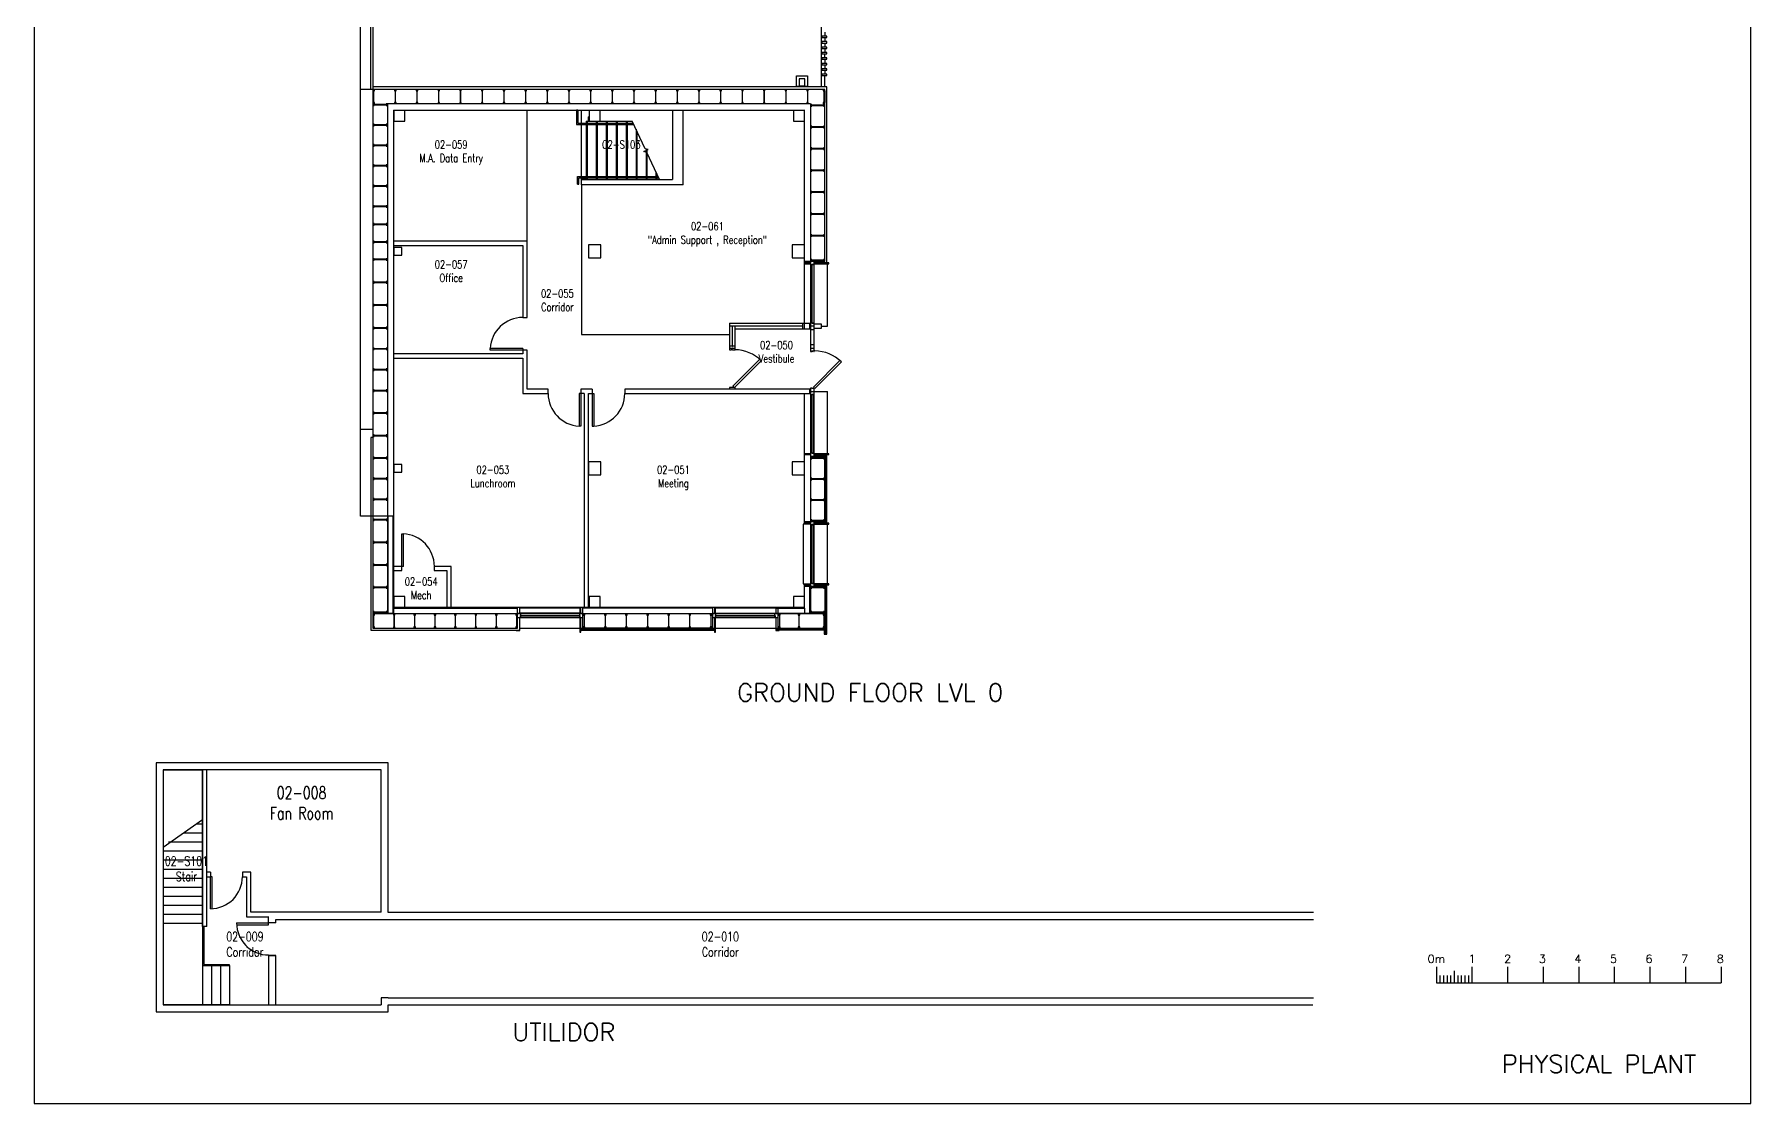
# Model space of a CAD drawing. Extents: x 11182 to 734459, y -1391328 to 152085.
# Drawn here: x 173328 to 221568, y 77534 to 107583 of the extents above; entities that cross this region are included whole.
import ezdxf
from ezdxf.enums import TextEntityAlignment as Align

# ---------------------------------------------------------------- set-up
doc = ezdxf.new("R2010")
doc.units = 0
doc.header["$LTSCALE"] = 500
doc.header["$MEASUREMENT"] = 0
doc.layers.get('0').update_dxf_attribs({"linetype": 'CONTINUOUS'})
doc.layers.add('0_Defpoints', color=106, linetype='CONTINUOUS', plot=False)
for name, color, linetype in [('0_room_data', 7, 'CONTINUOUS'), ('0_text', 7, 'CONTINUOUS'), ('1_Wall_Exist', 251, 'CONTINUOUS'), ('3_Text', 7, 'CONTINUOUS')]:
    doc.layers.add(name, color=color, linetype=linetype)
doc.styles.add('1_200', font='simplex.shx', dxfattribs={"width": 0.75, "height": 460})
doc.styles.get("Standard").update_dxf_attribs({"font": 'ROMANS', "height": 200})

# ---------------------------------------------------------------- blocks, each defined once
blk = doc.blocks.new('room_data')
at = {"layer": '3_Text', "style": '1_200', "width": 0.75}
for tag, p in [('ROOMNUM', (0, 0)), ('ROOMUSE', (0, -575))]:
    blk.add_attdef(tag, text='', height=345, dxfattribs=at).set_placement(p, align=Align.MIDDLE_CENTER)

msp = doc.modelspace()

# ---------------------------------------------------------------- linework, layer by layer
for p, q in [((212735, 81378), (212735, 80933)), ((212835, 81132), (212835, 80933)), ((212935, 81132), (212935, 80933)), ((213035, 81132), (213035, 80933)), ((213135, 81132), (213135, 80933)), ((213235, 81265), (213235, 80933)), ((213335, 81132), (213335, 80933)), ((213435, 81132), (213435, 80933)), ((213535, 81132), (213535, 80933)), ((213635, 81132), (213635, 80933)), ((213735, 81378), (213735, 80933)), ((214735, 81378), (214735, 80933)), ((215735, 81378), (215735, 80933)), ((216735, 81378), (216735, 80933)), ((217735, 81378), (217735, 80933)), ((218735, 81378), (218735, 80933)), ((219735, 81378), (219735, 80933)), ((220735, 81378), (220735, 80933)), ((212735, 80933), (220735, 80933))]:
    msp.add_line(p, q)
at = {"layer": '0_Defpoints'}
msp.add_lwpolyline([(173328, 77534), (221568, 77534), (221568, 152085), (173328, 152085)], close=True, dxfattribs=at)
at = {"layer": '1_Wall_Exist'}
for p, q in [((182487, 108701), (182487, 106034)), ((182782, 106034), (182782, 108701)), ((182846, 108701), (182846, 90896)), ((195454, 106111), (195454, 108454)), ((195546, 107644), (195546, 107530)), ((195603, 107530), (195463, 107530)), ((195463, 107530), (195463, 107492)), ((195463, 107492), (195603, 107492)), ((195603, 107377), (195463, 107377)), ((195463, 107377), (195463, 107339)), ((195463, 107339), (195603, 107339)), ((195603, 107225), (195463, 107225)), ((195463, 107225), (195463, 107187)), ((195463, 107187), (195603, 107187)), ((195546, 107492), (195546, 107377)), ((195546, 107339), (195546, 107225)), ((195546, 107187), (195546, 107073)), ((195603, 107492), (195603, 107530)), ((195603, 107339), (195603, 107377)), ((195603, 107187), (195603, 107225)), ((195603, 107073), (195463, 107073)), ((195463, 107073), (195463, 107034)), ((195463, 107034), (195603, 107034)), ((195603, 106920), (195463, 106920)), ((195463, 106920), (195463, 106882)), ((195463, 106882), (195603, 106882)), ((195603, 106768), (195463, 106768)), ((195463, 106768), (195463, 106730)), ((195463, 106730), (195603, 106730)), ((195603, 106615), (195463, 106615)), ((195463, 106615), (195463, 106577)), ((195546, 106920), (195546, 107034)), ((195546, 106882), (195546, 106768)), ((195546, 106730), (195546, 106615)), ((195603, 107034), (195603, 107073)), ((195603, 106882), (195603, 106920)), ((195603, 106730), (195603, 106768)), ((195603, 106577), (195603, 106615)), ((194753, 106419), (195058, 106419)), ((194753, 106114), (194753, 106419)), ((194982, 106330), (194829, 106330)), ((194829, 106330), (194829, 106139)), ((194829, 106139), (194982, 106139)), ((194982, 106139), (194982, 106330)), ((195058, 106419), (195058, 106114)), ((195463, 106577), (195603, 106577)), ((195603, 106463), (195463, 106463)), ((195463, 106463), (195463, 106425)), ((195463, 106425), (195603, 106425)), ((195546, 106577), (195546, 106463)), ((195546, 106111), (195546, 106425)), ((195603, 106425), (195603, 106463)), ((195546, 106034), (182487, 106034)), ((182497, 94046), (182497, 106034)), ((195603, 106111), (182846, 106111)), ((182846, 106111), (182846, 105996)), ((182846, 105996), (182863, 105996)), ((182863, 105666), (182846, 105666)), ((182846, 105666), (182846, 105628)), ((182873, 106002), (182863, 106002)), ((182863, 106002), (182863, 105660)), ((182873, 105660), (182863, 105660)), ((182873, 105660), (182873, 106002)), ((182873, 105996), (182890, 105996)), ((182890, 105666), (182873, 105666)), ((182890, 105996), (182890, 106034)), ((182890, 105628), (182890, 105666)), ((183455, 106034), (183455, 105996)), ((183455, 105996), (183473, 105996)), ((183473, 105666), (183455, 105666)), ((183455, 105666), (183455, 105628)), ((183473, 106002), (183482, 106002)), ((183473, 106002), (183473, 105660)), ((183473, 105660), (183482, 105660)), ((183482, 105660), (183482, 106002)), ((183482, 105996), (183500, 105996)), ((183500, 105666), (183482, 105666)), ((183500, 105996), (183500, 106034)), ((183500, 105628), (183500, 105666)), ((184065, 106034), (184065, 105996)), ((184065, 105996), (184083, 105996)), ((184083, 105666), (184065, 105666)), ((184065, 105666), (184065, 105628)), ((184092, 106002), (184083, 106002)), ((184083, 106002), (184083, 105660)), ((184083, 105660), (184092, 105660)), ((184092, 105660), (184092, 106002)), ((184092, 105996), (184110, 105996)), ((184110, 105666), (184092, 105666)), ((184110, 105996), (184110, 106034)), ((184110, 105628), (184110, 105666)), ((184675, 106034), (184675, 105996)), ((184675, 105996), (184692, 105996)), ((184692, 105666), (184675, 105666)), ((184675, 105666), (184675, 105628)), ((184692, 106002), (184702, 106002)), ((184692, 106002), (184692, 105660)), ((184702, 105660), (184692, 105660)), ((184702, 105660), (184702, 106002)), ((184702, 105996), (184719, 105996)), ((184719, 105666), (184702, 105666)), ((184719, 105996), (184719, 106034)), ((184719, 105628), (184719, 105666)), ((185284, 106034), (185284, 105996)), ((185284, 105996), (185302, 105996)), ((185302, 105666), (185284, 105666)), ((185284, 105666), (185284, 105628)), ((185311, 106002), (185302, 106002)), ((185302, 106002), (185302, 105660)), ((185302, 105660), (185311, 105660)), ((185311, 105660), (185311, 106002)), ((185311, 105996), (185329, 105996)), ((185329, 105666), (185311, 105666)), ((185329, 105996), (185329, 106034)), ((185329, 105628), (185329, 105666)), ((185894, 106034), (185894, 105996)), ((185894, 105996), (185911, 105996)), ((185911, 105666), (185894, 105666)), ((185894, 105666), (185894, 105628)), ((185921, 106002), (185911, 106002)), ((185911, 106002), (185911, 105660)), ((185921, 105660), (185911, 105660)), ((185921, 105660), (185921, 106002)), ((185921, 105996), (185938, 105996)), ((185938, 105666), (185921, 105666)), ((185938, 105996), (185938, 106034)), ((185938, 105628), (185938, 105666)), ((186503, 106034), (186503, 105996)), ((186503, 105996), (186521, 105996)), ((186521, 105666), (186503, 105666)), ((186503, 105666), (186503, 105628)), ((186521, 106002), (186530, 106002)), ((186521, 106002), (186521, 105660)), ((186521, 105660), (186530, 105660)), ((186530, 105660), (186530, 106002)), ((186530, 105996), (186548, 105996)), ((186548, 105666), (186530, 105666)), ((186548, 105996), (186548, 106034)), ((186548, 105628), (186548, 105666)), ((187113, 106034), (187113, 105996)), ((187113, 105996), (187131, 105996)), ((187131, 105666), (187113, 105666)), ((187113, 105666), (187113, 105628)), ((187131, 106002), (187140, 106002)), ((187131, 106002), (187131, 105660)), ((187140, 105660), (187131, 105660)), ((187140, 105660), (187140, 106002)), ((187140, 105996), (187158, 105996)), ((187158, 105666), (187140, 105666)), ((187158, 105996), (187158, 106034)), ((187158, 105628), (187158, 105666)), ((187723, 106034), (187723, 105996)), ((187723, 105996), (187740, 105996)), ((187740, 105666), (187723, 105666)), ((187723, 105666), (187723, 105628)), ((187740, 106002), (187750, 106002)), ((187740, 106002), (187740, 105660)), ((187750, 105660), (187740, 105660)), ((187750, 105660), (187750, 106002)), ((187750, 105996), (187767, 105996)), ((187767, 105666), (187750, 105666)), ((187767, 105996), (187767, 106034)), ((187767, 105628), (187767, 105666)), ((188332, 106034), (188332, 105996)), ((188332, 105996), (188350, 105996)), ((188350, 105666), (188332, 105666)), ((188332, 105666), (188332, 105628)), ((188350, 106002), (188359, 106002)), ((188350, 106002), (188350, 105660)), ((188359, 105660), (188350, 105660)), ((188359, 105660), (188359, 106002)), ((188359, 105996), (188377, 105996)), ((188377, 105666), (188359, 105666)), ((188377, 105996), (188377, 106034)), ((188377, 105628), (188377, 105666)), ((188942, 106034), (188942, 105996)), ((188942, 105996), (188959, 105996)), ((188959, 105666), (188942, 105666)), ((188942, 105666), (188942, 105628)), ((188959, 106002), (188969, 106002)), ((188959, 106002), (188959, 105660)), ((188959, 105660), (188969, 105660)), ((188969, 105660), (188969, 106002)), ((188969, 105996), (188986, 105996)), ((188986, 105666), (188969, 105666)), ((188986, 105996), (188986, 106034)), ((188986, 105628), (188986, 105666)), ((189551, 106034), (189551, 105996)), ((189551, 105996), (189569, 105996)), ((189569, 105666), (189551, 105666)), ((189551, 105666), (189551, 105628)), ((189578, 106002), (189569, 106002)), ((189569, 106002), (189569, 105660)), ((189578, 105660), (189569, 105660)), ((189578, 105660), (189578, 106002)), ((189578, 105996), (189596, 105996)), ((189596, 105666), (189578, 105666)), ((189596, 105996), (189596, 106034)), ((189596, 105628), (189596, 105666)), ((190161, 106034), (190161, 105996)), ((190161, 105996), (190179, 105996)), ((190179, 105666), (190161, 105666)), ((190161, 105666), (190161, 105628)), ((190179, 106002), (190188, 106002)), ((190179, 106002), (190179, 105660)), ((190179, 105660), (190188, 105660)), ((190188, 105660), (190188, 106002)), ((190188, 105996), (190206, 105996)), ((190206, 105666), (190188, 105666)), ((190206, 105996), (190206, 106034)), ((190206, 105628), (190206, 105666)), ((190771, 106034), (190771, 105996)), ((190771, 105996), (190788, 105996)), ((190788, 105666), (190771, 105666)), ((190771, 105666), (190771, 105628)), ((190798, 106002), (190788, 106002)), ((190788, 106002), (190788, 105660)), ((190798, 105660), (190788, 105660)), ((190798, 105660), (190798, 106002)), ((190798, 105996), (190815, 105996)), ((190815, 105666), (190798, 105666)), ((190815, 105996), (190815, 106034)), ((190815, 105628), (190815, 105666)), ((191380, 106034), (191380, 105996)), ((191380, 105996), (191398, 105996)), ((191398, 105666), (191380, 105666)), ((191380, 105666), (191380, 105628)), ((191407, 106002), (191398, 106002)), ((191398, 106002), (191398, 105660)), ((191398, 105660), (191407, 105660)), ((191407, 105660), (191407, 106002)), ((191407, 105996), (191425, 105996)), ((191425, 105666), (191407, 105666)), ((191425, 105996), (191425, 106034)), ((191425, 105628), (191425, 105666)), ((191990, 106034), (191990, 105996)), ((191990, 105996), (192007, 105996)), ((192007, 105666), (191990, 105666)), ((191990, 105666), (191990, 105628)), ((192007, 106002), (192017, 106002)), ((192007, 106002), (192007, 105660)), ((192007, 105660), (192017, 105660)), ((192017, 105660), (192017, 106002)), ((192017, 105996), (192034, 105996)), ((192034, 105666), (192017, 105666)), ((192034, 105996), (192034, 106034)), ((192034, 105628), (192034, 105666)), ((192599, 106034), (192599, 105996)), ((192599, 105996), (192617, 105996)), ((192617, 105666), (192599, 105666)), ((192599, 105666), (192599, 105628)), ((192617, 106002), (192626, 106002)), ((192617, 106002), (192617, 105660)), ((192626, 105660), (192617, 105660)), ((192626, 105660), (192626, 106002)), ((192626, 105996), (192644, 105996)), ((192644, 105666), (192626, 105666)), ((192644, 105996), (192644, 106034)), ((192644, 105628), (192644, 105666)), ((193209, 106034), (193209, 105996)), ((193209, 105996), (193227, 105996)), ((193227, 105666), (193209, 105666)), ((193209, 105666), (193209, 105628)), ((193236, 106002), (193227, 106002)), ((193227, 106002), (193227, 105660)), ((193227, 105660), (193236, 105660)), ((193236, 105660), (193236, 106002)), ((193236, 105996), (193254, 105996)), ((193254, 105666), (193236, 105666)), ((193254, 105996), (193254, 106034)), ((193254, 105628), (193254, 105666)), ((193819, 106034), (193819, 105996)), ((193819, 105996), (193836, 105996)), ((193836, 105666), (193819, 105666)), ((193819, 105666), (193819, 105628)), ((193836, 106002), (193846, 106002)), ((193836, 106002), (193836, 105660)), ((193836, 105660), (193846, 105660)), ((193846, 105660), (193846, 106002)), ((193846, 105996), (193863, 105996)), ((193863, 105666), (193846, 105666)), ((193863, 105996), (193863, 106034)), ((193863, 105628), (193863, 105666)), ((194428, 106034), (194428, 105996)), ((194428, 105996), (194446, 105996)), ((194446, 105666), (194428, 105666)), ((194428, 105666), (194428, 105628)), ((194455, 106002), (194446, 106002)), ((194446, 106002), (194446, 105660)), ((194455, 105660), (194446, 105660)), ((194455, 105660), (194455, 106002)), ((194455, 105996), (194473, 105996)), ((194473, 105666), (194455, 105666)), ((194473, 105996), (194473, 106034)), ((194473, 105628), (194473, 105666)), ((195058, 106114), (194753, 106114)), ((195038, 106034), (195038, 105996)), ((195038, 105996), (195055, 105996)), ((195055, 105666), (195038, 105666)), ((195038, 105666), (195038, 105628)), ((195065, 106002), (195055, 106002)), ((195055, 106002), (195055, 105660)), ((195065, 105660), (195055, 105660)), ((195065, 105660), (195065, 106002)), ((195065, 105996), (195082, 105996)), ((195082, 105666), (195065, 105666)), ((195082, 105996), (195082, 106034)), ((195082, 105628), (195082, 105666)), ((195501, 106034), (195501, 105996)), ((195501, 105996), (195519, 105996)), ((195519, 105666), (195501, 105666)), ((195501, 105666), (195501, 105628)), ((195528, 106002), (195519, 106002)), ((195519, 106002), (195519, 105660)), ((195519, 105660), (195528, 105660)), ((195528, 105660), (195528, 106002)), ((195528, 105996), (195546, 105996)), ((195546, 105666), (195528, 105666)), ((195546, 105996), (195546, 106034)), ((195546, 105996), (195546, 105666)), ((195546, 105628), (195546, 105666)), ((195603, 101158), (195603, 106111)), ((182890, 105628), (182846, 105628)), ((182846, 105583), (182884, 105583)), ((183220, 105610), (182878, 105610)), ((182878, 105610), (182878, 105601)), ((182878, 105601), (183220, 105601)), ((182884, 105610), (182884, 105628)), ((182884, 105583), (182884, 105601)), ((195139, 105628), (183214, 105628)), ((183214, 105628), (183214, 105610)), ((183214, 105601), (183214, 105583)), ((183214, 105583), (183252, 105583)), ((183220, 105610), (183220, 105601)), ((183252, 105628), (183252, 91302)), ((183427, 105453), (194971, 105453)), ((183427, 105453), (183427, 91321)), ((183433, 105453), (183433, 105142)), ((183738, 105142), (183738, 105453)), ((187177, 101770), (187177, 105453)), ((188608, 105453), (188570, 105453)), ((188570, 105453), (188570, 105047)), ((188608, 105453), (188608, 105085)), ((188710, 105085), (188710, 105453)), ((188894, 105263), (188926, 105263)), ((188894, 105263), (188894, 105142)), ((188926, 105453), (188926, 105142)), ((189231, 105142), (189231, 105453)), ((191264, 105453), (191264, 103507)), ((191568, 103351), (191568, 105453)), ((194666, 105453), (194666, 105142)), ((194946, 105453), (194984, 105453)), ((194965, 105453), (194965, 99294)), ((194971, 105142), (194971, 105453)), ((195178, 105609), (195139, 105609)), ((195139, 105564), (195178, 105564)), ((195171, 105582), (195171, 105591)), ((195513, 105591), (195171, 105591)), ((195171, 105582), (195513, 105582)), ((195178, 105591), (195178, 105609)), ((195178, 105564), (195178, 105582)), ((195501, 105628), (195546, 105628)), ((195508, 105609), (195508, 105591)), ((195546, 105609), (195508, 105609)), ((195508, 105582), (195508, 105564)), ((195508, 105564), (195546, 105564)), ((195513, 105591), (195513, 105582)), ((195546, 101196), (195546, 105628)), ((182884, 105056), (182846, 105056)), ((182846, 105012), (182884, 105012)), ((183220, 105039), (182878, 105039)), ((182878, 105039), (182878, 105029)), ((182878, 105029), (183220, 105029)), ((182884, 105039), (182884, 105056)), ((182884, 105012), (182884, 105029)), ((183252, 105056), (183214, 105056)), ((183214, 105056), (183214, 105039)), ((183214, 105029), (183214, 105012)), ((183214, 105012), (183252, 105012)), ((183220, 105039), (183220, 105029)), ((183433, 105142), (183738, 105142)), ((188570, 105047), (190179, 105047)), ((188608, 105085), (190161, 105085)), ((188710, 103586), (188710, 105047)), ((188843, 105142), (188843, 105085)), ((188843, 105142), (190135, 105142)), ((188843, 105047), (188843, 103586)), ((188869, 105142), (188869, 105085)), ((188869, 105047), (188869, 103586)), ((189123, 105142), (189123, 105085)), ((189123, 105047), (189123, 103586)), ((189148, 105142), (189148, 105085)), ((189148, 105047), (189148, 103586)), ((189402, 105142), (189402, 105085)), ((189402, 105047), (189402, 103586)), ((189428, 105142), (189428, 105085)), ((189428, 105047), (189428, 103586)), ((189682, 105142), (189682, 105085)), ((189682, 105047), (189682, 103586)), ((189707, 105142), (189707, 105085)), ((189707, 105047), (189707, 103586)), ((189961, 105142), (189961, 105085)), ((189961, 105047), (189961, 103586)), ((189986, 105142), (189986, 105085)), ((189986, 105047), (189986, 103586)), ((190496, 104368), (190135, 105142)), ((190240, 104916), (190240, 103586)), ((190266, 104861), (190266, 103586)), ((194666, 105142), (194971, 105142)), ((195178, 104999), (195139, 104999)), ((195139, 104955), (195178, 104955)), ((195171, 104972), (195171, 104982)), ((195513, 104982), (195171, 104982)), ((195171, 104972), (195513, 104972)), ((195178, 104982), (195178, 104999)), ((195178, 104955), (195178, 104972)), ((195508, 104999), (195508, 104982)), ((195546, 104999), (195508, 104999)), ((195508, 104972), (195508, 104955)), ((195508, 104955), (195546, 104955)), ((195513, 104982), (195513, 104972)), ((182884, 104484), (182846, 104484)), ((182846, 104440), (182884, 104440)), ((183220, 104467), (182878, 104467)), ((182878, 104467), (182878, 104457)), ((182878, 104457), (183220, 104457)), ((182884, 104467), (182884, 104484)), ((182884, 104440), (182884, 104457)), ((183252, 104484), (183214, 104484)), ((183214, 104484), (183214, 104467)), ((183214, 104457), (183214, 104440)), ((183214, 104440), (183252, 104440)), ((183220, 104467), (183220, 104457)), ((190455, 104286), (190585, 104347)), ((190544, 104265), (190455, 104286)), ((190585, 104347), (190496, 104368)), ((190520, 104363), (190520, 103586)), ((190897, 103507), (190544, 104265)), ((190545, 104356), (190545, 103586)), ((195178, 104390), (195139, 104390)), ((195139, 104345), (195178, 104345)), ((195171, 104363), (195171, 104372)), ((195513, 104372), (195171, 104372)), ((195171, 104363), (195513, 104363)), ((195178, 104372), (195178, 104390)), ((195178, 104345), (195178, 104363)), ((195508, 104390), (195508, 104372)), ((195546, 104390), (195508, 104390)), ((195508, 104363), (195508, 104345)), ((195508, 104345), (195546, 104345)), ((195513, 104372), (195513, 104363)), ((182884, 103912), (182846, 103912)), ((182846, 103868), (182884, 103868)), ((182878, 103885), (182878, 103895)), ((183220, 103895), (182878, 103895)), ((182878, 103885), (183220, 103885)), ((182884, 103895), (182884, 103912)), ((182884, 103868), (182884, 103885)), ((183252, 103912), (183214, 103912)), ((183214, 103912), (183214, 103895)), ((183214, 103885), (183214, 103868)), ((183214, 103868), (183252, 103868)), ((183220, 103885), (183220, 103895)), ((190799, 103717), (190799, 103586)), ((195178, 103780), (195139, 103780)), ((195139, 103736), (195178, 103736)), ((195513, 103763), (195171, 103763)), ((195171, 103763), (195171, 103753)), ((195171, 103753), (195513, 103753)), ((195178, 103763), (195178, 103780)), ((195178, 103736), (195178, 103753)), ((195508, 103780), (195508, 103763)), ((195546, 103780), (195508, 103780)), ((195508, 103753), (195508, 103736)), ((195508, 103736), (195546, 103736)), ((195513, 103763), (195513, 103753)), ((182884, 103340), (182846, 103340)), ((182846, 103296), (182884, 103296)), ((182878, 103313), (182878, 103323)), ((183220, 103323), (182878, 103323)), ((182878, 103313), (183220, 103313)), ((182884, 103323), (182884, 103340)), ((182884, 103296), (182884, 103313)), ((183252, 103340), (183214, 103340)), ((183214, 103340), (183214, 103323)), ((183214, 103313), (183214, 103296)), ((183214, 103296), (183252, 103296)), ((183220, 103313), (183220, 103323)), ((188596, 103586), (190860, 103586)), ((188596, 103371), (188596, 103586)), ((188596, 103371), (188634, 103371)), ((188634, 103548), (190878, 103548)), ((188634, 103371), (188634, 103548)), ((188710, 103508), (188710, 103548)), ((188710, 103532), (188843, 103532)), ((188710, 103507), (191264, 103507)), ((188710, 103351), (188710, 103507)), ((188710, 103351), (188710, 99145)), ((191568, 103351), (188710, 103351)), ((188843, 103548), (188843, 103507)), ((188869, 103548), (188869, 103507)), ((189123, 103548), (189123, 103507)), ((189148, 103548), (189148, 103507)), ((189402, 103548), (189402, 103507)), ((189428, 103548), (189428, 103507)), ((189682, 103548), (189682, 103507)), ((189707, 103548), (189707, 103507)), ((189961, 103548), (189961, 103507)), ((189986, 103548), (189986, 103507)), ((190240, 103548), (190240, 103507)), ((190266, 103548), (190266, 103507)), ((190520, 103548), (190520, 103507)), ((190545, 103548), (190545, 103507)), ((190799, 103548), (190799, 103507)), ((190825, 103663), (190825, 103586)), ((190825, 103548), (190825, 103507)), ((190878, 103548), (190860, 103586)), ((182884, 102768), (182846, 102768)), ((182878, 102741), (182878, 102751)), ((183220, 102751), (182878, 102751)), ((182884, 102751), (182884, 102768)), ((183252, 102768), (183214, 102768)), ((183214, 102768), (183214, 102751)), ((183220, 102741), (183220, 102751)), ((195178, 103170), (195139, 103170)), ((195139, 103126), (195178, 103126)), ((195513, 103153), (195171, 103153)), ((195171, 103153), (195171, 103144)), ((195171, 103144), (195513, 103144)), ((195178, 103153), (195178, 103170)), ((195178, 103126), (195178, 103144)), ((195508, 103170), (195508, 103153)), ((195546, 103170), (195508, 103170)), ((195508, 103144), (195508, 103126)), ((195508, 103126), (195546, 103126)), ((195513, 103144), (195513, 103153)), ((182846, 102724), (182884, 102724)), ((182884, 102269), (182846, 102269)), ((182878, 102741), (183220, 102741)), ((182884, 102724), (182884, 102741)), ((182884, 102252), (182884, 102269)), ((183214, 102741), (183214, 102724)), ((183214, 102724), (183252, 102724)), ((183252, 102269), (183214, 102269)), ((183214, 102269), (183214, 102252)), ((195178, 102561), (195139, 102561)), ((195139, 102516), (195178, 102516)), ((195513, 102543), (195171, 102543)), ((195171, 102543), (195171, 102534)), ((195171, 102534), (195513, 102534)), ((195178, 102543), (195178, 102561)), ((195178, 102516), (195178, 102534)), ((195508, 102561), (195508, 102543)), ((195546, 102561), (195508, 102561)), ((195508, 102534), (195508, 102516)), ((195508, 102516), (195546, 102516)), ((195513, 102534), (195513, 102543)), ((182846, 102225), (182884, 102225)), ((182878, 102242), (182878, 102252)), ((183220, 102252), (182878, 102252)), ((182878, 102242), (183220, 102242)), ((182884, 102225), (182884, 102242)), ((183214, 102242), (183214, 102225)), ((183214, 102225), (183252, 102225)), ((183220, 102242), (183220, 102252)), ((195178, 101951), (195139, 101951)), ((195139, 101907), (195178, 101907)), ((195171, 101924), (195171, 101934)), ((195513, 101934), (195171, 101934)), ((195171, 101924), (195513, 101924)), ((195178, 101934), (195178, 101951)), ((195178, 101907), (195178, 101924)), ((195508, 101951), (195508, 101934)), ((195546, 101951), (195508, 101951)), ((195508, 101924), (195508, 101907)), ((195508, 101907), (195546, 101907)), ((195513, 101924), (195513, 101934)), ((182884, 101770), (182846, 101770)), ((182846, 101726), (182884, 101726)), ((183220, 101753), (182878, 101753)), ((182878, 101753), (182878, 101743)), ((182878, 101743), (183220, 101743)), ((182884, 101753), (182884, 101770)), ((182884, 101726), (182884, 101743)), ((183252, 101770), (183214, 101770)), ((183214, 101770), (183214, 101753)), ((183214, 101743), (183214, 101726)), ((183214, 101726), (183252, 101726)), ((183220, 101743), (183220, 101753)), ((187177, 101770), (183427, 101770)), ((183427, 101650), (187056, 101650)), ((183662, 101593), (183433, 101593)), ((183433, 101593), (183433, 101377)), ((183433, 101377), (183662, 101377)), ((183662, 101377), (183662, 101593)), ((187056, 101650), (187056, 99624)), ((187177, 99624), (187177, 101770)), ((189250, 101666), (188907, 101666)), ((188907, 101666), (188907, 101304)), ((188907, 101304), (189250, 101304)), ((189250, 101304), (189250, 101666)), ((194971, 101666), (194628, 101666)), ((194628, 101666), (194628, 101304)), ((194628, 101304), (194971, 101304)), ((194971, 101304), (194971, 101666)), ((182884, 101278), (182846, 101278)), ((182846, 101234), (182884, 101234)), ((183220, 101261), (182878, 101261)), ((182878, 101261), (182878, 101251)), ((182878, 101251), (183220, 101251)), ((182884, 101261), (182884, 101278)), ((182884, 101234), (182884, 101251)), ((183252, 101278), (183214, 101278)), ((183214, 101278), (183214, 101261)), ((183214, 101251), (183214, 101234)), ((183214, 101234), (183252, 101234)), ((183220, 101251), (183220, 101261)), ((194965, 101208), (195546, 101208)), ((195120, 101158), (194965, 101158)), ((194965, 101132), (195120, 101132)), ((194981, 101208), (194981, 101158)), ((194981, 101196), (195139, 101196)), ((195120, 101132), (195120, 101158)), ((195178, 101253), (195139, 101253)), ((195139, 101118), (195247, 101118)), ((195513, 101235), (195171, 101235)), ((195171, 101235), (195171, 101226)), ((195171, 101226), (195513, 101226)), ((195178, 101235), (195178, 101253)), ((195178, 101208), (195178, 101226)), ((195186, 101129), (195234, 101129)), ((195247, 101196), (195546, 101196)), ((195654, 101158), (195247, 101158)), ((195247, 101132), (195654, 101132)), ((195508, 101253), (195508, 101235)), ((195546, 101253), (195508, 101253)), ((195508, 101226), (195508, 101208)), ((195513, 101226), (195513, 101235)), ((195617, 99380), (195617, 101132)), ((195654, 101132), (195654, 101158)), ((182884, 100637), (182846, 100637)), ((182846, 100592), (182884, 100592)), ((182878, 100610), (182878, 100619)), ((183220, 100619), (182878, 100619)), ((182878, 100610), (183220, 100610)), ((182884, 100619), (182884, 100637)), ((182884, 100592), (182884, 100610)), ((183252, 100637), (183214, 100637)), ((183214, 100637), (183214, 100619)), ((183214, 100610), (183214, 100592)), ((183214, 100592), (183252, 100592)), ((183220, 100619), (183220, 100610)), ((182884, 99995), (182846, 99995)), ((182846, 99951), (182884, 99951)), ((182878, 99969), (182878, 99978)), ((183220, 99978), (182878, 99978)), ((182878, 99969), (183220, 99969)), ((182884, 99978), (182884, 99995)), ((182884, 99951), (182884, 99969)), ((183252, 99995), (183214, 99995)), ((183214, 99995), (183214, 99978)), ((183214, 99969), (183214, 99951)), ((183214, 99951), (183252, 99951)), ((183220, 99969), (183220, 99978)), ((187056, 99624), (187177, 99624)), ((192869, 99465), (192869, 98716)), ((192869, 99465), (195120, 99465)), ((194914, 99383), (192869, 99383)), ((192942, 99383), (192942, 98811)), ((192949, 98811), (192949, 99383)), ((193022, 98716), (193022, 99383)), ((194914, 99456), (194914, 99303)), ((194965, 99456), (194914, 99456)), ((195120, 99294), (195120, 99465)), ((195247, 99380), (195120, 99380)), ((195450, 99442), (195247, 99442)), ((195450, 99325), (195450, 99442)), ((195450, 99380), (195617, 99380)), ((182884, 99354), (182846, 99354)), ((182846, 99310), (182884, 99310)), ((182878, 99327), (182878, 99337)), ((183220, 99337), (182878, 99337)), ((182878, 99327), (183220, 99327)), ((182884, 99337), (182884, 99354)), ((182884, 99310), (182884, 99327)), ((183252, 99354), (183214, 99354)), ((183214, 99354), (183214, 99337)), ((183214, 99327), (183214, 99310)), ((183214, 99310), (183252, 99310)), ((183220, 99337), (183220, 99327)), ((188710, 99145), (192869, 99145)), ((195139, 99294), (193022, 99294)), ((194914, 99303), (194965, 99303)), ((195247, 99325), (195450, 99325)), ((182884, 98768), (182846, 98768)), ((182846, 98723), (182884, 98723)), ((183220, 98750), (182878, 98750)), ((182878, 98750), (182878, 98741)), ((182878, 98741), (183220, 98741)), ((182884, 98750), (182884, 98768)), ((182884, 98723), (182884, 98741)), ((183252, 98768), (183214, 98768)), ((183214, 98768), (183214, 98750)), ((183214, 98741), (183214, 98723)), ((183214, 98723), (183252, 98723)), ((183220, 98750), (183220, 98741)), ((187056, 98602), (183427, 98602)), ((183427, 98481), (187056, 98481)), ((187056, 98754), (186141, 98754)), ((186141, 98710), (186141, 98754)), ((187177, 98710), (186141, 98710)), ((187056, 98754), (187056, 98602)), ((187056, 98481), (187056, 97490)), ((187177, 97611), (187177, 98710)), ((192869, 98716), (192917, 98716)), ((192917, 98722), (192949, 98722)), ((192917, 98713), (192917, 98722)), ((192942, 98713), (192917, 98713)), ((192942, 98811), (192949, 98811)), ((192942, 98722), (192942, 98713)), ((192949, 98722), (192949, 98716)), ((192949, 98716), (193022, 98716)), ((193713, 98450), (192959, 97696)), ((193006, 97662), (193754, 98410)), ((193754, 98410), (193713, 98450)), ((195247, 98854), (195139, 98854)), ((195139, 98764), (195247, 98764)), ((195182, 98685), (195234, 98685)), ((195182, 98675), (195182, 98685)), ((195207, 98675), (195182, 98675)), ((195207, 98685), (195207, 98675)), ((195970, 98416), (195224, 97670)), ((196010, 98376), (195970, 98416)), ((182884, 98182), (182846, 98182)), ((182846, 98137), (182884, 98137)), ((183220, 98164), (182878, 98164)), ((182878, 98164), (182878, 98155)), ((182878, 98155), (183220, 98155)), ((182884, 98164), (182884, 98182)), ((182884, 98137), (182884, 98155)), ((183252, 98182), (183214, 98182)), ((183214, 98182), (183214, 98164)), ((183214, 98155), (183214, 98137)), ((183214, 98137), (183252, 98137)), ((183220, 98164), (183220, 98155)), ((195264, 97630), (196010, 98376)), ((182884, 97595), (182846, 97595)), ((182846, 97551), (182884, 97551)), ((182878, 97568), (182878, 97578)), ((183220, 97578), (182878, 97578)), ((182878, 97568), (183220, 97568)), ((182884, 97578), (182884, 97595)), ((182884, 97551), (182884, 97568)), ((183252, 97595), (183214, 97595)), ((183214, 97595), (183214, 97578)), ((183214, 97568), (183214, 97551)), ((183214, 97551), (183252, 97551)), ((183220, 97578), (183220, 97568)), ((187056, 97490), (187770, 97490)), ((187770, 97611), (187177, 97611)), ((187770, 97490), (187770, 97611)), ((188640, 97490), (188640, 96575)), ((188780, 97490), (188640, 97490)), ((189008, 97611), (188685, 97611)), ((188685, 97611), (188685, 96575)), ((188780, 97490), (188780, 91477)), ((188901, 97490), (189053, 97490)), ((188901, 91477), (188901, 97490)), ((189008, 97611), (189008, 96575)), ((189053, 97490), (189053, 96575)), ((195120, 97611), (189923, 97611)), ((189923, 97611), (189923, 97490)), ((189923, 97490), (195120, 97490)), ((192917, 97665), (192942, 97665)), ((192917, 97656), (192917, 97665)), ((192949, 97656), (192917, 97656)), ((192942, 97665), (192942, 97656)), ((192959, 97696), (192993, 97662)), ((194965, 97490), (194965, 93817)), ((195120, 97612), (195139, 97612)), ((195120, 97490), (195120, 97611)), ((195120, 97551), (195617, 97551)), ((195139, 97641), (195139, 91302)), ((195186, 97641), (195139, 97641)), ((195139, 97461), (195247, 97461)), ((195182, 97639), (195207, 97639)), ((195182, 97630), (195182, 97639)), ((195234, 97630), (195182, 97630)), ((195186, 97639), (195186, 97641)), ((195186, 97472), (195234, 97472)), ((195207, 97639), (195207, 97630)), ((195224, 97670), (195264, 97630)), ((195247, 97641), (195234, 97641)), ((195234, 97641), (195234, 97630)), ((195234, 95801), (195234, 97472)), ((195617, 95798), (195617, 97551)), ((182884, 96962), (182846, 96962)), ((182884, 96945), (182884, 96962)), ((183252, 96962), (183214, 96962)), ((183214, 96962), (183214, 96945)), ((182497, 96485), (182846, 96485)), ((182846, 96918), (182884, 96918)), ((182878, 96935), (182878, 96945)), ((183220, 96945), (182878, 96945)), ((182878, 96935), (183220, 96935)), ((182884, 96918), (182884, 96935)), ((183214, 96935), (183214, 96918)), ((183214, 96918), (183252, 96918)), ((183220, 96935), (183220, 96945)), ((188685, 96575), (188640, 96575)), ((189008, 96575), (189053, 96575)), ((182846, 96255), (182785, 96255)), ((182785, 96255), (182785, 90836)), ((182884, 96329), (182846, 96329)), ((182846, 96285), (182884, 96285)), ((182878, 96302), (182878, 96312)), ((183220, 96312), (182878, 96312)), ((182878, 96302), (183220, 96302)), ((182884, 96312), (182884, 96329)), ((182884, 96285), (182884, 96302)), ((183252, 96329), (183214, 96329)), ((183214, 96329), (183214, 96312)), ((183214, 96302), (183214, 96285)), ((183214, 96285), (183252, 96285)), ((183220, 96312), (183220, 96302)), ((182884, 95697), (182846, 95697)), ((182846, 95652), (182884, 95652)), ((183220, 95679), (182878, 95679)), ((182878, 95679), (182878, 95670)), ((182878, 95670), (183220, 95670)), ((182884, 95679), (182884, 95697)), ((182884, 95652), (182884, 95670)), ((183252, 95697), (183214, 95697)), ((183214, 95697), (183214, 95679)), ((183214, 95670), (183214, 95652)), ((183214, 95652), (183252, 95652)), ((183220, 95679), (183220, 95670)), ((189250, 95570), (188907, 95570)), ((188907, 95570), (188907, 95208)), ((189250, 95208), (189250, 95570)), ((194971, 95570), (194628, 95570)), ((194628, 95570), (194628, 95208)), ((195139, 95798), (194965, 95798)), ((194965, 95773), (195139, 95773)), ((194971, 95208), (194971, 95570)), ((195584, 95722), (195139, 95722)), ((195178, 95697), (195139, 95697)), ((195139, 95652), (195178, 95652)), ((195171, 95670), (195171, 95679)), ((195513, 95679), (195171, 95679)), ((195171, 95670), (195513, 95670)), ((195178, 95679), (195178, 95697)), ((195178, 95652), (195178, 95670)), ((195654, 95798), (195247, 95798)), ((195247, 95773), (195654, 95773)), ((195247, 95762), (195546, 95762)), ((195508, 95697), (195508, 95679)), ((195546, 95697), (195508, 95697)), ((195508, 95670), (195508, 95652)), ((195508, 95652), (195546, 95652)), ((195513, 95670), (195513, 95679)), ((195546, 93842), (195546, 95773)), ((195546, 95735), (195565, 95735)), ((195565, 93842), (195565, 95773)), ((195584, 95773), (195584, 93842)), ((195603, 93842), (195603, 95773)), ((195654, 95773), (195654, 95798)), ((182884, 95119), (182846, 95119)), ((182846, 95074), (182884, 95074)), ((183220, 95101), (182878, 95101)), ((182878, 95101), (182878, 95092)), ((182878, 95092), (183220, 95092)), ((182884, 95101), (182884, 95119)), ((182884, 95074), (182884, 95092)), ((183252, 95119), (183214, 95119)), ((183214, 95119), (183214, 95101)), ((183214, 95092), (183214, 95074)), ((183214, 95074), (183252, 95074)), ((183220, 95101), (183220, 95092)), ((183662, 95497), (183433, 95497)), ((183433, 95497), (183433, 95281)), ((183433, 95281), (183662, 95281)), ((183662, 95281), (183662, 95497)), ((188907, 95208), (189250, 95208)), ((194628, 95208), (194971, 95208)), ((195178, 95110), (195139, 95110)), ((195139, 95066), (195178, 95066)), ((195171, 95083), (195171, 95093)), ((195513, 95093), (195171, 95093)), ((195171, 95083), (195513, 95083)), ((195178, 95093), (195178, 95110)), ((195178, 95066), (195178, 95083)), ((195508, 95110), (195508, 95093)), ((195546, 95110), (195508, 95110)), ((195508, 95083), (195508, 95066)), ((195508, 95066), (195546, 95066)), ((195513, 95093), (195513, 95083)), ((182884, 94541), (182846, 94541)), ((182846, 94496), (182884, 94496)), ((183220, 94523), (182878, 94523)), ((182878, 94523), (182878, 94514)), ((182878, 94514), (183220, 94514)), ((182884, 94523), (182884, 94541)), ((182884, 94496), (182884, 94514)), ((183252, 94541), (183214, 94541)), ((183214, 94541), (183214, 94523)), ((183214, 94514), (183214, 94496)), ((183214, 94496), (183252, 94496)), ((183220, 94523), (183220, 94514)), ((195178, 94524), (195139, 94524)), ((195139, 94479), (195178, 94479)), ((195171, 94497), (195171, 94506)), ((195513, 94506), (195171, 94506)), ((195171, 94497), (195513, 94497)), ((195178, 94506), (195178, 94524)), ((195178, 94479), (195178, 94497)), ((195508, 94524), (195508, 94506)), ((195546, 94524), (195508, 94524)), ((195508, 94497), (195508, 94479)), ((195508, 94479), (195546, 94479)), ((195513, 94497), (195513, 94506)), ((183427, 94046), (182497, 94046)), ((182884, 93963), (182846, 93963)), ((182846, 93919), (182884, 93919)), ((182878, 93936), (182878, 93946)), ((183220, 93946), (182878, 93946)), ((182878, 93936), (183220, 93936)), ((182884, 93946), (182884, 93963)), ((182884, 93919), (182884, 93936)), ((183252, 93963), (183214, 93963)), ((183214, 93963), (183214, 93946)), ((183214, 93936), (183214, 93919)), ((183214, 93919), (183252, 93919)), ((183220, 93936), (183220, 93946)), ((183271, 91302), (183271, 94046)), ((183411, 91321), (183411, 94046)), ((195139, 93817), (194939, 93817)), ((194939, 93817), (194939, 92141)), ((194965, 93893), (195584, 93893)), ((194965, 93880), (195139, 93880)), ((195139, 93842), (194965, 93842)), ((195178, 93938), (195139, 93938)), ((195139, 93803), (195247, 93803)), ((195513, 93920), (195171, 93920)), ((195171, 93920), (195171, 93911)), ((195171, 93911), (195513, 93911)), ((195178, 93920), (195178, 93938)), ((195178, 93893), (195178, 93911)), ((195186, 93814), (195234, 93814)), ((195234, 92143), (195234, 93814)), ((195247, 93880), (195584, 93880)), ((195654, 93842), (195247, 93842)), ((195247, 93817), (195654, 93817)), ((195508, 93938), (195508, 93920)), ((195546, 93938), (195508, 93938)), ((195508, 93911), (195508, 93893)), ((195513, 93920), (195513, 93911)), ((195617, 92141), (195617, 93817)), ((195654, 93817), (195654, 93842)), ((182884, 93330), (182846, 93330)), ((182846, 93286), (182884, 93286)), ((182878, 93303), (182878, 93313)), ((183220, 93313), (182878, 93313)), ((182878, 93303), (183220, 93303)), ((182884, 93313), (182884, 93330)), ((182884, 93286), (182884, 93303)), ((183252, 93330), (183214, 93330)), ((183214, 93330), (183214, 93313)), ((183214, 93303), (183214, 93286)), ((183214, 93286), (183252, 93286)), ((183220, 93303), (183220, 93313)), ((183655, 92512), (183655, 93548)), ((183655, 93548), (183700, 93548)), ((183700, 92633), (183700, 93548)), ((182884, 92697), (182846, 92697)), ((182846, 92653), (182884, 92653)), ((182878, 92670), (182878, 92680)), ((183220, 92680), (182878, 92680)), ((182878, 92670), (183220, 92670)), ((182884, 92680), (182884, 92697)), ((182884, 92653), (182884, 92670)), ((183252, 92697), (183214, 92697)), ((183214, 92697), (183214, 92680)), ((183214, 92670), (183214, 92653)), ((183214, 92653), (183252, 92653)), ((183220, 92680), (183220, 92670)), ((183700, 92633), (183427, 92633)), ((185040, 92633), (184570, 92633)), ((184570, 92633), (184570, 92512)), ((185040, 91477), (185040, 92633)), ((183427, 92512), (183655, 92512)), ((184570, 92512), (184919, 92512)), ((184919, 92512), (184919, 91477)), ((194939, 92141), (195139, 92141)), ((194965, 92141), (194965, 91461)), ((195654, 92141), (195247, 92141)), ((195654, 92115), (195654, 92141)), ((182884, 92064), (182846, 92064)), ((182846, 92020), (182884, 92020)), ((183220, 92047), (182878, 92047)), ((182878, 92047), (182878, 92037)), ((182878, 92037), (183220, 92037)), ((182884, 92047), (182884, 92064)), ((182884, 92020), (182884, 92037)), ((183252, 92064), (183214, 92064)), ((183214, 92064), (183214, 92047)), ((183214, 92037), (183214, 92020)), ((183214, 92020), (183252, 92020)), ((183220, 92047), (183220, 92037)), ((183738, 91788), (183433, 91788)), ((183433, 91788), (183433, 91477)), ((183738, 91477), (183738, 91788)), ((188926, 91788), (188926, 91477)), ((189231, 91788), (188926, 91788)), ((189231, 91477), (189231, 91788)), ((194666, 91788), (194666, 91477)), ((194971, 91788), (194666, 91788)), ((194965, 92115), (195139, 92115)), ((195120, 92064), (194965, 92064)), ((194971, 91477), (194971, 91788)), ((195120, 91321), (195120, 92115)), ((195565, 92064), (195139, 92064)), ((195139, 92020), (195178, 92020)), ((195171, 92037), (195171, 92047)), ((195513, 92047), (195171, 92047)), ((195171, 92037), (195513, 92037)), ((195178, 92047), (195178, 92064)), ((195178, 92020), (195178, 92037)), ((195247, 92115), (195654, 92115)), ((195508, 92064), (195508, 92047)), ((195508, 92037), (195508, 92020)), ((195508, 92020), (195546, 92020)), ((195513, 92037), (195513, 92047)), ((195546, 92115), (195546, 90877)), ((195565, 92115), (195565, 90744)), ((195584, 92114), (195565, 92114)), ((195584, 92115), (195584, 90724)), ((195603, 90724), (195603, 92115)), ((182884, 91366), (182846, 91366)), ((182846, 91321), (182884, 91321)), ((195546, 91302), (182846, 91302)), ((182846, 91264), (182863, 91264)), ((182847, 91321), (182847, 91302)), ((182863, 91271), (182863, 90928)), ((182873, 91271), (182863, 91271)), ((182873, 90928), (182873, 91271)), ((182873, 91264), (182890, 91264)), ((183220, 91348), (182878, 91348)), ((182878, 91348), (182878, 91339)), ((182878, 91339), (183220, 91339)), ((182884, 91348), (182884, 91366)), ((182884, 91321), (182884, 91339)), ((182890, 91264), (182890, 91302)), ((183252, 91366), (183214, 91366)), ((183214, 91366), (183214, 91348)), ((183214, 91339), (183214, 91321)), ((183214, 91321), (183252, 91321)), ((183220, 91348), (183220, 91339)), ((183271, 91321), (183411, 91321)), ((183411, 91461), (186910, 91461)), ((183420, 91302), (183420, 91264)), ((183420, 91264), (183437, 91264)), ((186961, 91477), (183427, 91477)), ((183437, 91271), (183447, 91271)), ((183437, 91271), (183437, 90928)), ((183447, 90928), (183447, 91271)), ((183447, 91264), (183464, 91264)), ((183464, 91264), (183464, 91302)), ((183993, 91302), (183993, 91264)), ((183993, 91264), (184011, 91264)), ((184011, 91271), (184011, 90928)), ((184020, 91271), (184011, 91271)), ((184020, 90928), (184020, 91271)), ((184020, 91264), (184038, 91264)), ((184038, 91264), (184038, 91302)), ((184567, 91302), (184567, 91264)), ((184567, 91264), (184585, 91264)), ((184585, 91271), (184594, 91271)), ((184585, 91271), (184585, 90928)), ((184594, 90928), (184594, 91271)), ((184594, 91264), (184612, 91264)), ((184612, 91264), (184612, 91302)), ((185141, 91302), (185141, 91264)), ((185141, 91264), (185158, 91264)), ((185158, 91271), (185168, 91271)), ((185158, 91271), (185158, 90928)), ((185168, 90928), (185168, 91271)), ((185168, 91264), (185185, 91264)), ((185185, 91264), (185185, 91302)), ((185715, 91302), (185715, 91264)), ((185715, 91264), (185732, 91264)), ((185732, 91271), (185742, 91271)), ((185732, 91271), (185732, 90928)), ((185742, 90928), (185742, 91271)), ((185742, 91264), (185759, 91264)), ((185759, 91264), (185759, 91302)), ((186288, 91302), (186288, 91264)), ((186288, 91264), (186306, 91264)), ((186306, 91271), (186315, 91271)), ((186306, 91271), (186306, 90928)), ((186315, 90928), (186315, 91271)), ((186315, 91264), (186333, 91264)), ((186333, 91264), (186333, 91302)), ((186862, 91302), (186862, 91264)), ((186862, 91264), (186880, 91264)), ((186880, 91271), (186889, 91271)), ((186880, 91271), (186880, 90928)), ((186889, 90928), (186889, 91271)), ((186889, 91264), (186907, 91264)), ((186907, 91264), (186907, 91302)), ((186910, 90896), (186910, 91461)), ((186910, 91321), (186961, 91321)), ((186970, 91478), (186961, 91478)), ((186961, 91478), (186961, 91302)), ((186961, 91194), (186961, 90836)), ((186970, 91302), (186970, 91478)), ((194971, 91477), (186970, 91477)), ((188663, 91461), (186970, 91461)), ((188663, 91321), (186970, 91321)), ((186970, 90826), (186970, 91194)), ((186989, 91207), (188660, 91207)), ((188649, 91302), (188649, 91194)), ((188660, 91255), (188660, 91207)), ((188663, 91477), (188663, 91302)), ((188663, 91194), (188663, 90788)), ((188688, 91302), (188688, 91477)), ((188688, 91321), (188739, 91321)), ((188688, 90788), (188688, 91194)), ((192396, 91461), (188739, 91461)), ((188739, 91461), (188739, 91321)), ((188739, 91302), (188739, 90858)), ((188761, 91302), (188761, 91264)), ((188761, 91264), (188778, 91264)), ((188778, 91271), (188778, 90928)), ((188788, 91271), (188778, 91271)), ((188788, 90928), (188788, 91271)), ((188788, 91264), (188805, 91264)), ((188805, 91264), (188805, 91302)), ((189355, 91302), (189355, 91264)), ((189355, 91264), (189372, 91264)), ((189372, 91271), (189372, 90928)), ((189382, 91271), (189372, 91271)), ((189382, 90928), (189382, 91271)), ((189382, 91264), (189399, 91264)), ((189399, 91264), (189399, 91302)), ((189948, 91302), (189948, 91264)), ((189948, 91264), (189966, 91264)), ((189966, 91271), (189975, 91271)), ((189966, 91271), (189966, 90928)), ((189975, 90928), (189975, 91271)), ((189975, 91264), (189993, 91264)), ((189993, 91264), (189993, 91302)), ((190542, 91302), (190542, 91264)), ((190542, 91264), (190559, 91264)), ((190559, 91271), (190559, 90928)), ((190569, 91271), (190559, 91271)), ((190569, 90928), (190569, 91271)), ((190569, 91264), (190586, 91264)), ((190586, 91264), (190586, 91302)), ((191136, 91302), (191136, 91264)), ((191136, 91264), (191153, 91264)), ((191153, 91271), (191153, 90928)), ((191163, 91271), (191153, 91271)), ((191163, 90928), (191163, 91271)), ((191163, 91264), (191180, 91264)), ((191180, 91264), (191180, 91302)), ((191729, 91302), (191729, 91264)), ((191729, 91264), (191747, 91264)), ((191747, 91271), (191747, 90928)), ((191756, 91271), (191747, 91271)), ((191756, 90928), (191756, 91271)), ((191756, 91264), (191774, 91264)), ((191774, 91264), (191774, 91302)), ((192323, 91302), (192323, 91264)), ((192323, 91264), (192341, 91264)), ((192341, 91271), (192341, 90928)), ((192350, 91271), (192341, 91271)), ((192350, 90928), (192350, 91271)), ((192350, 91264), (192368, 91264)), ((192368, 91264), (192368, 91302)), ((192396, 91321), (192396, 91461)), ((192396, 91321), (192447, 91321)), ((192396, 90858), (192396, 91302)), ((192447, 91477), (192447, 91302)), ((192447, 91194), (192447, 90788)), ((192472, 91302), (192472, 91477)), ((194165, 91461), (192472, 91461)), ((192472, 91321), (194165, 91321)), ((192472, 90788), (192472, 91194)), ((192475, 91207), (194146, 91207)), ((194135, 91302), (194135, 91194)), ((194146, 91255), (194146, 91207)), ((194165, 91477), (194165, 91302)), ((194165, 91466), (194174, 91476)), ((194165, 91194), (194165, 90836)), ((194174, 91302), (194174, 91477)), ((194174, 91461), (194981, 91461)), ((194174, 91321), (195546, 91321)), ((194174, 90836), (194174, 91194)), ((194225, 91461), (194225, 90858)), ((194250, 91302), (194250, 91264)), ((194250, 91264), (194268, 91264)), ((194268, 91271), (194277, 91271)), ((194268, 91271), (194268, 90928)), ((194277, 90928), (194277, 91271)), ((194277, 91264), (194295, 91264)), ((194295, 91264), (194295, 91302)), ((194797, 91302), (194797, 91264)), ((194797, 91264), (194814, 91264)), ((194814, 91271), (194814, 90928)), ((194823, 91271), (194814, 91271)), ((194823, 90928), (194823, 91271)), ((194823, 91264), (194841, 91264)), ((194841, 91264), (194841, 91302)), ((194981, 91321), (194981, 91461)), ((195178, 91366), (195139, 91366)), ((195171, 91339), (195171, 91348)), ((195513, 91348), (195171, 91348)), ((195171, 91339), (195513, 91339)), ((195178, 91348), (195178, 91366)), ((195178, 91321), (195178, 91339)), ((195501, 91302), (195501, 91264)), ((195501, 91264), (195519, 91264)), ((195508, 91366), (195508, 91348)), ((195546, 91366), (195508, 91366)), ((195508, 91339), (195508, 91321)), ((195513, 91339), (195513, 91348)), ((195519, 91271), (195519, 90928)), ((195528, 91271), (195519, 91271)), ((195528, 90928), (195528, 91271)), ((195528, 91264), (195546, 91264)), ((182785, 90836), (186970, 90836)), ((182863, 90934), (182846, 90934)), ((182846, 90896), (186910, 90896)), ((182863, 90928), (182873, 90928)), ((182890, 90934), (182873, 90934)), ((182890, 90896), (182890, 90934)), ((183437, 90934), (183420, 90934)), ((183420, 90934), (183420, 90896)), ((183437, 90928), (183447, 90928)), ((183464, 90934), (183447, 90934)), ((183464, 90896), (183464, 90934)), ((184011, 90934), (183993, 90934)), ((183993, 90934), (183993, 90896)), ((184011, 90928), (184020, 90928)), ((184038, 90934), (184020, 90934)), ((184038, 90896), (184038, 90934)), ((184585, 90934), (184567, 90934)), ((184567, 90934), (184567, 90896)), ((184585, 90928), (184594, 90928)), ((184612, 90934), (184594, 90934)), ((184612, 90896), (184612, 90934)), ((185158, 90934), (185141, 90934)), ((185141, 90934), (185141, 90896)), ((185158, 90928), (185168, 90928)), ((185185, 90934), (185168, 90934)), ((185185, 90896), (185185, 90934)), ((185732, 90934), (185715, 90934)), ((185715, 90934), (185715, 90896)), ((185742, 90928), (185732, 90928)), ((185759, 90934), (185742, 90934)), ((185759, 90896), (185759, 90934)), ((186306, 90934), (186288, 90934)), ((186288, 90934), (186288, 90896)), ((186315, 90928), (186306, 90928)), ((186333, 90934), (186315, 90934)), ((186333, 90896), (186333, 90934)), ((186880, 90934), (186862, 90934)), ((186862, 90934), (186862, 90896)), ((186869, 90836), (186869, 90826)), ((186869, 90826), (186970, 90826)), ((186889, 90928), (186880, 90928)), ((186907, 90934), (186889, 90934)), ((186907, 90896), (186907, 90934)), ((186970, 90895), (188663, 90895)), ((188663, 90788), (188688, 90788)), ((188688, 90895), (188739, 90895)), ((192447, 90858), (188688, 90858)), ((188688, 90839), (192447, 90839)), ((192396, 90896), (188739, 90896)), ((188739, 90877), (192396, 90877)), ((188778, 90934), (188761, 90934)), ((188761, 90934), (188761, 90896)), ((188778, 90928), (188788, 90928)), ((188805, 90934), (188788, 90934)), ((188805, 90896), (188805, 90934)), ((189372, 90934), (189355, 90934)), ((189355, 90934), (189355, 90896)), ((189372, 90928), (189382, 90928)), ((189399, 90934), (189382, 90934)), ((189399, 90896), (189399, 90934)), ((189966, 90934), (189948, 90934)), ((189948, 90934), (189948, 90896)), ((189975, 90928), (189966, 90928)), ((189993, 90934), (189975, 90934)), ((189993, 90896), (189993, 90934)), ((190559, 90934), (190542, 90934)), ((190542, 90934), (190542, 90896)), ((190569, 90928), (190559, 90928)), ((190586, 90934), (190569, 90934)), ((190586, 90896), (190586, 90934)), ((191153, 90934), (191136, 90934)), ((191136, 90934), (191136, 90896)), ((191153, 90928), (191163, 90928)), ((191180, 90934), (191163, 90934)), ((191180, 90896), (191180, 90934)), ((191747, 90934), (191729, 90934)), ((191729, 90934), (191729, 90896)), ((191747, 90928), (191756, 90928)), ((191774, 90934), (191756, 90934)), ((191774, 90896), (191774, 90934)), ((192341, 90934), (192323, 90934)), ((192323, 90934), (192323, 90896)), ((192350, 90928), (192341, 90928)), ((192368, 90934), (192350, 90934)), ((192368, 90896), (192368, 90934)), ((192396, 90895), (192447, 90895)), ((192447, 90788), (192472, 90788)), ((192472, 90895), (194165, 90895)), ((195603, 90836), (194165, 90836)), ((194165, 90836), (194165, 90826)), ((194165, 90826), (194266, 90826)), ((194174, 90895), (194225, 90895)), ((195565, 90858), (194174, 90858)), ((194225, 90896), (195546, 90896)), ((194225, 90895), (194225, 90895)), ((195565, 90877), (194225, 90877)), ((194268, 90934), (194250, 90934)), ((194250, 90934), (194250, 90896)), ((194266, 90826), (194266, 90836)), ((194268, 90928), (194277, 90928)), ((194295, 90934), (194277, 90934)), ((194295, 90896), (194295, 90934)), ((194814, 90934), (194797, 90934)), ((194797, 90934), (194797, 90896)), ((194814, 90928), (194823, 90928)), ((194841, 90934), (194823, 90934)), ((194841, 90896), (194841, 90934)), ((195519, 90934), (195501, 90934)), ((195501, 90934), (195501, 90896)), ((195519, 90928), (195528, 90928)), ((195546, 90934), (195528, 90934)), ((195530, 90836), (195530, 90724)), ((195530, 90724), (195603, 90724)), ((195549, 90836), (195549, 90858)), ((195549, 90744), (195549, 90817)), ((195584, 90817), (195549, 90817)), ((195549, 90744), (195584, 90744)), ((195562, 90744), (195562, 90817)), ((195571, 90744), (195571, 90817)), ((183276, 87112), (176752, 87112)), ((176752, 87112), (176752, 80112)), ((183076, 86912), (176952, 86912)), ((176952, 86912), (176952, 80312)), ((176952, 86912), (178052, 86912)), ((178052, 82510), (178052, 86917)), ((178052, 86917), (178052, 81412)), ((178176, 82510), (178176, 86917)), ((183076, 82912), (183076, 86912)), ((183276, 82904), (183276, 87112)), ((178052, 85513), (176952, 84735)), ((178052, 85388), (177883, 85388)), ((178052, 85134), (177516, 85134)), ((178052, 84626), (176952, 84626)), ((178052, 84880), (177104, 84880)), ((178052, 84372), (176952, 84372)), ((178052, 84118), (176952, 84118)), ((178052, 84182), (178052, 84182)), ((178277, 84036), (178176, 84036)), ((178277, 84036), (178277, 83908)), ((179414, 84036), (179175, 84036)), ((179175, 84036), (179175, 83908)), ((179414, 82912), (179414, 84036)), ((178052, 83864), (176952, 83864)), ((178052, 83610), (176952, 83610)), ((178176, 83912), (178277, 83912)), ((178276, 83012), (178276, 83912)), ((178326, 83912), (178276, 83912)), ((178326, 83012), (178326, 83912)), ((179175, 83912), (179290, 83912)), ((179290, 83912), (179290, 82788)), ((178052, 83356), (176952, 83356)), ((178052, 83102), (176952, 83102)), ((178052, 82848), (176952, 82848)), ((178052, 82594), (176952, 82594)), ((178052, 82594), (178052, 80312)), ((178176, 82510), (178052, 82510)), ((178093, 82510), (178093, 81448)), ((179014, 82612), (179914, 82612)), ((179014, 82562), (179914, 82562)), ((179290, 82788), (179914, 82788)), ((183076, 82912), (179414, 82912)), ((179914, 82562), (179914, 82789)), ((179914, 82612), (179914, 82704)), ((180114, 82612), (179914, 82612)), ((180114, 82612), (180114, 82705)), ((209276, 82704), (180114, 82704)), ((209276, 82904), (183276, 82904)), ((179914, 81698), (180118, 81698)), ((179914, 81698), (179914, 80312)), ((180114, 81698), (179914, 81698)), ((180114, 80312), (180114, 81698)), ((178052, 81412), (178814, 81412)), ((178093, 81448), (178805, 81448)), ((178306, 81412), (178306, 80312)), ((178560, 81412), (178560, 80312)), ((178805, 81448), (178805, 81420)), ((178814, 81412), (178814, 80312)), ((176752, 80112), (183276, 80112)), ((176952, 80312), (183076, 80312)), ((178814, 80312), (176952, 80312)), ((183276, 80512), (183076, 80512)), ((183076, 80512), (183076, 80312)), ((183276, 80512), (209276, 80512)), ((183276, 80112), (183276, 80312)), ((183276, 80312), (209260, 80312))]:
    msp.add_line(p, q, dxfattribs=at)
at = {"layer": '1_Wall_Exist', "extrusion": (0, 0, -1)}
for p, q in [((195139, 105628), (195139, 98674)), ((195186, 99459), (195186, 101129)), ((195234, 101129), (195234, 99459)), ((195247, 98674), (195247, 101208)), ((195247, 99470), (195139, 99470)), ((195234, 99459), (195186, 99459)), ((195139, 99290), (195247, 99290)), ((192942, 98818), (192869, 98818)), ((192869, 98767), (193022, 98767)), ((193022, 98818), (192949, 98818)), ((195139, 98674), (195186, 98674)), ((195186, 98674), (195186, 98675)), ((195234, 98685), (195234, 98674)), ((195234, 98674), (195247, 98674)), ((192917, 97662), (192869, 97662)), ((192869, 97662), (192869, 97611)), ((193022, 97662), (192949, 97662)), ((192949, 97662), (192949, 97656)), ((193022, 97611), (193022, 97662)), ((195186, 95801), (195186, 97472)), ((195247, 95722), (195247, 97641)), ((195247, 95812), (195139, 95812)), ((195234, 95801), (195186, 95801)), ((195186, 92143), (195186, 93814)), ((195247, 92064), (195247, 93893)), ((195247, 92154), (195139, 92154)), ((195234, 92143), (195186, 92143)), ((186910, 91194), (188739, 91194)), ((186989, 91207), (186989, 91255)), ((186989, 91255), (188660, 91255)), ((187000, 91194), (187000, 91302)), ((192396, 91194), (194225, 91194)), ((192475, 91207), (192475, 91255)), ((192475, 91255), (194146, 91255)), ((192486, 91194), (192486, 91302))]:
    msp.add_line(p, q, dxfattribs=at)
at = {"layer": '1_Wall_Exist'}
for centre, radius, start, end in [((187056, 98710), 916, 90, 177.2188), ((193008, 97664), 1055, 45, 89.2518), ((195264, 97630), 1055, 45, 90), ((188685, 97490), 916, 180, 267.2188), ((189008, 97490), 916, 272.7812, 0), ((183655, 92633), 916, 0, 87.2188), ((178276, 83912), 900, 270, 0), ((179914, 82612), 900, 180, 270)]:
    msp.add_arc(centre, radius, start, end, dxfattribs=at)

# ---------------------------------------------------------------- block references
at = {"layer": '0_room_data'}
for p, xscale, yscale, zscale, values in [((185044, 104486), 0.66, 0.66, 0.66, {'ROOMNUM': '02-059', 'ROOMUSE': 'M.A. Data Entry'}), ((192246, 102190), 0.66, 0.66, 0.66, {'ROOMNUM': '02-061', 'ROOMUSE': '"Admin Support , Reception"'}), ((185044, 101118), 0.66, 0.66, 0.66, {'ROOMNUM': '02-057', 'ROOMUSE': 'Office'}), ((188029, 100300), 0.66, 0.66, 0.66, {'ROOMNUM': '02-055', 'ROOMUSE': 'Corridor'}), ((194188, 98850), 0.66, 0.66, 0.66, {'ROOMNUM': '02-050', 'ROOMUSE': 'Vestibule'}), ((186217, 95348), 0.66, 0.66, 0.66, {'ROOMNUM': '02-053', 'ROOMUSE': 'Lunchroom'}), ((191291, 95348), 0.66, 0.66, 0.66, {'ROOMNUM': '02-051', 'ROOMUSE': 'Meeting'}), ((184202, 92206), 0.66, 0.66, 0.66, {'ROOMNUM': '02-054', 'ROOMUSE': 'Mech'}), ((177604, 84350), 0.75, 0.75, 0.75, {'ROOMNUM': '02-S101', 'ROOMUSE': 'Stair'}), ((179247, 82230), 0.75, 0.75, 0.75, {'ROOMNUM': '02-009', 'ROOMUSE': 'Corridor'}), ((192610, 82230), 0.75, 0.75, 0.75, {'ROOMNUM': '02-010', 'ROOMUSE': 'Corridor'})]:
    msp.add_blockref('room_data', p, dxfattribs=dict(at, xscale=xscale, yscale=yscale, zscale=zscale)).add_auto_attribs(values)
msp.add_blockref('room_data', (180840, 86271), dxfattribs=at).add_auto_attribs({'ROOMNUM': '02-008', 'ROOMUSE': 'Fan Room'})

# ---------------------------------------------------------------- texts
at = {"layer": '0_text'}
for s, p in [('GROUND FLOOR LVL 0', (193080, 88839)), ('UTILIDOR', (186768, 79295)), ('PHYSICAL PLANT', (214574, 78400))]:
    msp.add_text(s, height=500, rotation=0, dxfattribs=at).set_placement(p)
for s, p in [('0m', (212735, 81603)), ('1', (213735, 81603)), ('2', (214735, 81603)), ('3', (215712, 81603)), ('4', (216712, 81603)), ('5', (217712, 81603)), ('6', (218712, 81603)), ('7', (219712, 81603)), ('8', (220712, 81603))]:
    msp.add_text(s, height=231, rotation=0, dxfattribs=at).set_placement(p, align=Align.MIDDLE_CENTER)
at = {"layer": '3_Text', "style": '1_200', "width": 0.75}
msp.add_text('02-S103', height=230, dxfattribs=at).set_placement((189289, 104371))

doc.saveas('drawing.dxf')
